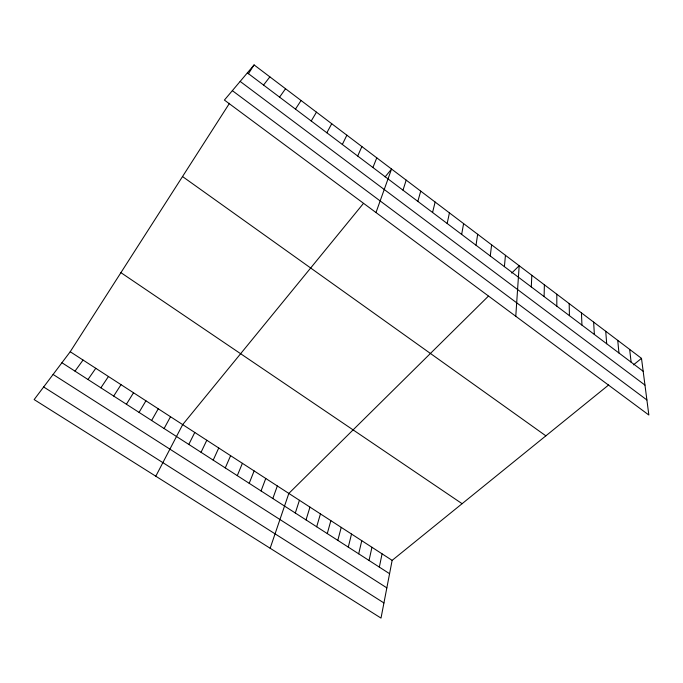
<?xml version="1.0" encoding="UTF-8"?>
<svg xmlns="http://www.w3.org/2000/svg" width="683" height="683" viewBox="0 0 683 683"><rect width="100%" height="100%" fill="white"/><g stroke="black" fill="none" stroke-linecap="round" stroke-linejoin="round"><path stroke-width="1.02" d="M556.816 306.155L556.816 294.219M544.112 296.576L544.368 284.785M531.306 286.928L531.818 275.283M515.776 316.28L519.191 265.713L511.712 273.106M504.395 266.635L505.454 255.314M490.266 255.98L491.615 244.83M476.017 245.24L477.665 234.26M461.657 234.414L463.603 223.614M608.681 384.947L392.144 560.367L381.012 618.089L34.15 399.581L70.221 351.736L229.488 103.287M379.338 567.112L382.07 553.845M447.169 223.495L449.423 212.874M369.042 560.487L371.945 547.279M358.695 553.819L361.768 540.68M432.57 212.481L435.131 202.048M348.279 547.117L351.523 534.046M337.812 540.373L341.227 527.37M327.277 533.585L330.862 520.659M417.842 201.383L420.719 191.129M316.681 526.764L320.447 513.906M306.027 519.908L309.971 507.119M402.996 190.181L406.189 180.124M295.304 513.001L299.427 500.289M270.152 548.253L288.832 493.416L488.379 296.166M272.824 498.53L277.332 485.963M375.991 212.55L391.547 169.034L385.118 176.897M261.051 490.949L265.764 478.467M249.201 483.316L254.119 470.92M372.918 167.514L376.777 157.85M237.283 475.641L242.397 463.322M225.279 467.915L230.606 455.681M357.696 156.031L361.888 146.563M213.198 460.137L218.739 447.988M201.041 452.308L206.795 440.253M342.337 144.454L346.87 135.191M188.807 444.428L194.775 432.459M155.801 476.213L182.677 424.621L363.424 203.449M326.85 132.775L331.733 123.725M164.099 428.523L170.511 416.732M151.617 420.489L158.251 408.793M139.059 412.395L145.923 400.801M311.226 120.993L316.46 112.157M126.415 404.259L133.509 392.759M248.381 73.807L254.085 64.911L641.499 358.362L648.85 415.025L224.408 100.068L254.085 64.911M113.694 396.063L121.019 384.657M295.474 109.118L301.066 100.495M100.879 387.816L108.443 376.512M87.979 379.509L95.782 368.308M279.578 97.14L285.537 88.739M75.002 371.151L83.044 360.052M263.553 85.051L269.879 76.872M633.465 364.867L641.499 358.362M43.652 386.971L383.931 602.944M53.095 374.455L386.843 587.867M61.931 362.733L389.575 573.703M70.221 351.736L392.144 560.367M120.917 272.654L462.101 503.695M182.523 176.547L545.871 435.839M232.357 90.651L646.895 399.965M240.16 81.414L644.965 385.101M247.374 72.859L643.173 371.27M629.658 349.397L631.109 362.169M617.739 340.365L618.952 353.009M605.727 331.264L606.7 343.771M593.629 322.103L594.372 334.474M581.446 312.874L581.942 325.108M569.178 303.585L569.426 315.666"/></g></svg>
